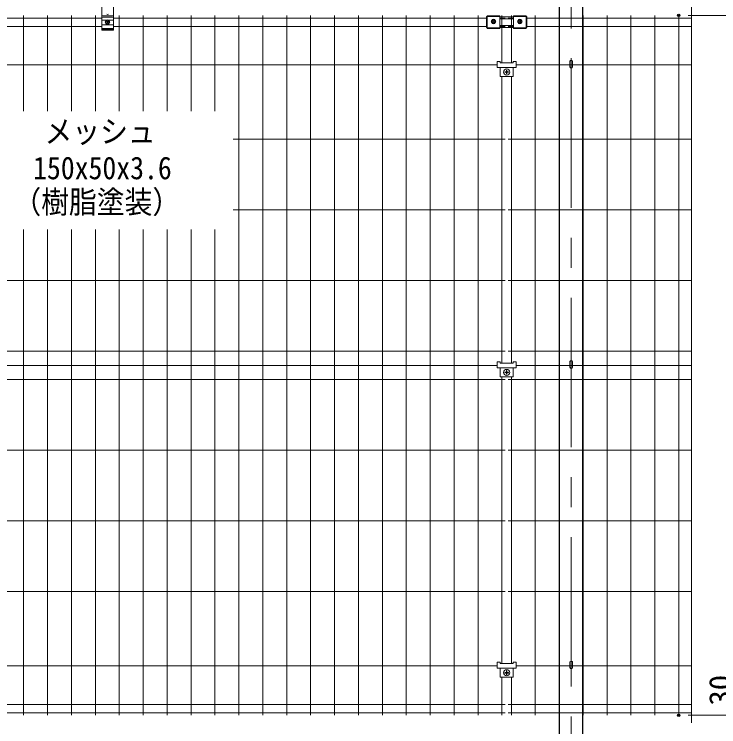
# Model space of a CAD drawing. Units: millimetres, scale not verified. Extents: x -4200 to 4200, y -2970 to 2970.
# Drawn here: x -2621 to -1125, y -1615 to -103 of the extents above; entities that cross this region are included whole.
import ezdxf
from ezdxf.enums import TextEntityAlignment as Align

# ---------------------------------------------------------------- set-up
doc = ezdxf.new("R2010")
doc.units = ezdxf.units.MM
doc.header["$LTSCALE"] = 10
doc.header["$PDMODE"] = 32
doc.header["$PDSIZE"] = 5
doc.linetypes.add('USER1', pattern=[50.8, 31.75, -6.35, 6.35, -6.35])
for name, color, linetype, lineweight in [('0-1_D-STR-DIM', 7, 'Continuous', 13), ('0-4_D-STR1', 1, 'Continuous', 25), ('0-5_D-BMK', 2, 'USER1', 13), ('0-9_D-STR3', 3, 'Continuous', 13), ('0-A_D-STR2', 7, 'Continuous', 13), ('0-B_D-STR-TXT', 7, 'Continuous', 13)]:
    doc.layers.add(name, color=color, linetype=linetype, lineweight=lineweight)
doc.layers.add('0-3_Defpoints', color=8, linetype='Continuous')
doc.styles.add('ＭＳ ゴシック', font='')
doc.styles.get('ＭＳ ゴシック').set_extended_font_data('MS Gothic')

msp = doc.modelspace()

# ---------------------------------------------------------------- linework, layer by layer
at = {"layer": '0-1_D-STR-DIM'}
for p, q in [((-1183, 891.68), (-1183, -1607.18)), ((-1190.03, -105.75), (-1030.6, -105.75)), ((-1190.03, -105.75), (-1030.6, -105.75)), ((-1190.03, -1590.75), (-1030.6, -1590.75)), ((-1190.03, -1590.75), (-1030.6, -1590.75))]:
    msp.add_line(p, q, dxfattribs=at)
at = {"layer": '0-3_Defpoints'}
for p in [(-1210.03, -105.75), (-1210.03, -105.75), (-1210.03, -1590.75), (-1210.03, -1590.75)]:
    msp.add_point(p, dxfattribs=at)
at = {"layer": '0-4_D-STR1'}
for p, q in [((-1463.47, -1970.75), (-1463.47, 807.25)), ((-1413.47, -1970.75), (-1413.47, 807.25))]:
    msp.add_line(p, q, dxfattribs=at)
at = {"layer": '0-5_D-BMK'}
msp.add_line((-1438.47, 819.32), (-1438.47, -1985.87), dxfattribs=at)
at = {"layer": '0-9_D-STR3'}
for p, q in [((-2434.99, -80.58), (-2434.99, -137.01)), ((-2409.99, -80.58), (-2409.99, -137.01)), ((-2409.99, -109.31), (-2435.05, -109.31)), ((-2434.99, -115.74), (-2425.09, -115.74)), ((-2411.99, -106.22), (-2432.99, -106.22)), ((-2424.95, -115.49), (-2427.41, -119.75)), ((-2424.95, -124.01), (-2427.41, -119.75)), ((-2425.22, -117.7), (-2423.85, -119.06)), ((-2425.22, -121.79), (-2423.85, -120.43)), ((-2420.03, -115.49), (-2424.95, -115.49)), ((-2424.54, -117.02), (-2423.17, -118.38)), ((-2420.44, -117.02), (-2421.81, -118.38)), ((-2419.76, -117.7), (-2421.12, -119.06)), ((-2419.76, -121.79), (-2421.12, -120.43)), ((-2420.03, -115.49), (-2417.57, -119.75)), ((-2420.03, -124.01), (-2417.57, -119.75)), ((-2419.89, -115.74), (-2409.99, -115.74)), ((-1618.47, -108.23), (-1618.47, -130.98)), ((-1618.47, -108.23), (-1616.97, -108.23)), ((-1618.47, -113.2), (-1616.97, -113.2)), ((-1616.97, -106.37), (-1616.97, -133.56)), ((-1616.97, -106.37), (-1589.97, -106.37)), ((-1616.97, -107.95), (-1589.97, -107.95)), ((-1606.01, -114.17), (-1608.56, -118.58)), ((-1606.02, -122.99), (-1608.56, -118.58)), ((-1606.3, -116.46), (-1604.88, -117.87)), ((-1606.3, -120.7), (-1604.88, -119.29)), ((-1600.92, -114.17), (-1606.02, -114.17)), ((-1605.59, -115.75), (-1604.17, -117.17)), ((-1605.59, -121.41), (-1604.17, -119.99)), ((-1601.35, -115.75), (-1602.76, -117.17)), ((-1601.35, -121.41), (-1602.76, -119.99)), ((-1600.64, -116.46), (-1602.05, -117.87)), ((-1600.64, -120.7), (-1602.05, -119.29)), ((-1600.92, -114.17), (-1598.37, -118.58)), ((-1600.92, -122.99), (-1598.37, -118.58)), ((-1589.97, -106.37), (-1589.97, -133.56)), ((-1560.97, -108.95), (-1589.97, -108.95)), ((-1589.97, -113.2), (-1560.97, -113.2)), ((-1560.97, -106.37), (-1560.97, -133.56)), ((-1560.97, -106.37), (-1533.97, -106.37)), ((-1560.97, -107.95), (-1533.97, -107.95)), ((-1550.01, -114.17), (-1552.56, -118.58)), ((-1550.02, -122.99), (-1552.56, -118.58)), ((-1550.3, -116.46), (-1548.88, -117.87)), ((-1550.3, -120.7), (-1548.88, -119.29)), ((-1544.92, -114.17), (-1550.02, -114.17)), ((-1549.59, -115.75), (-1548.17, -117.17)), ((-1549.59, -121.41), (-1548.17, -119.99)), ((-1545.35, -115.75), (-1546.76, -117.17)), ((-1545.35, -121.41), (-1546.76, -119.99)), ((-1544.64, -116.46), (-1546.05, -117.87)), ((-1544.64, -120.7), (-1546.05, -119.29)), ((-1544.92, -114.17), (-1542.37, -118.58)), ((-1544.92, -122.99), (-1542.37, -118.58)), ((-1533.97, -106.37), (-1533.97, -133.56)), ((-1533.97, -108.23), (-1532.47, -108.23)), ((-1533.97, -113.2), (-1532.47, -113.2)), ((-1532.47, -130.98), (-1532.47, -108.23)), ((-2410.02, -133.04), (-2435.02, -133.04)), ((-2434.99, -125.69), (-2409.99, -125.69)), ((-2409.99, -134.97), (-2434.99, -134.97)), ((-2420.03, -124.01), (-2424.95, -124.01)), ((-2424.54, -122.48), (-2423.17, -121.11)), ((-2420.44, -122.48), (-2421.81, -121.11)), ((-1618.47, -126.73), (-1616.97, -126.73)), ((-1618.47, -130.98), (-1616.97, -130.98)), ((-1616.97, -131.98), (-1589.97, -131.98)), ((-1616.97, -133.56), (-1589.97, -133.56)), ((-1600.92, -122.99), (-1606.02, -122.99)), ((-1589.97, -126.73), (-1560.97, -126.73)), ((-1589.97, -130.98), (-1560.97, -130.98)), ((-1560.97, -131.98), (-1533.97, -131.98)), ((-1560.97, -133.56), (-1533.97, -133.56)), ((-1544.92, -122.99), (-1550.02, -122.99)), ((-1533.97, -126.73), (-1532.47, -126.73)), ((-1533.97, -130.98), (-1532.47, -130.98)), ((-2409.99, -137.01), (-2434.99, -137.01)), ((-1595.46, -203.47), (-1589.46, -203.47)), ((-1595.46, -203.47), (-1595.46, -216.27)), ((-1589.46, -203.47), (-1589.46, -206.37)), ((-1589.46, -206.37), (-1561.46, -206.37)), ((-1587.24, -206.35), (-1587.24, -206.37)), ((-1583.64, -206.35), (-1583.64, -206.37)), ((-1567.21, -206.35), (-1567.21, -206.37)), ((-1563.61, -206.35), (-1563.61, -206.37)), ((-1561.43, -203.48), (-1561.43, -206.38)), ((-1441.07, -202.63), (-1441.07, -214.8)), ((-1435.87, -202.63), (-1435.87, -214.8)), ((-1595.46, -216.27), (-1555.46, -216.27)), ((-1589.46, -216.27), (-1589.46, -235.27)), ((-1578.92, -225.27), (-1576.92, -225.27)), ((-1578.92, -226.27), (-1576.92, -226.27)), ((-1575.92, -222.27), (-1575.92, -224.27)), ((-1575.89, -222.28), (-1575.89, -224.28)), ((-1574.92, -222.27), (-1574.92, -224.27)), ((-1574.89, -222.28), (-1574.89, -224.28)), ((-1571.92, -225.27), (-1573.92, -225.27)), ((-1571.92, -226.27), (-1573.92, -226.27)), ((-1571.89, -225.28), (-1573.89, -225.28)), ((-1571.89, -226.28), (-1573.89, -226.28)), ((-1561.46, -216.27), (-1561.46, -235.27)), ((-1561.43, -216.28), (-1561.43, -235.28)), ((-1589.46, -235.27), (-1561.46, -235.27)), ((-1575.92, -229.27), (-1575.92, -227.27)), ((-1575.89, -229.28), (-1575.89, -227.28)), ((-1574.92, -229.27), (-1574.92, -227.27)), ((-1574.89, -229.28), (-1574.89, -227.28)), ((-1595.46, -840.97), (-1589.46, -840.97)), ((-1595.46, -840.97), (-1595.46, -853.77)), ((-1589.46, -840.97), (-1589.46, -843.87)), ((-1589.46, -843.87), (-1561.46, -843.87)), ((-1587.24, -843.85), (-1587.24, -843.87)), ((-1583.64, -843.85), (-1583.64, -843.87)), ((-1567.21, -843.85), (-1567.21, -843.87)), ((-1563.61, -843.85), (-1563.61, -843.87)), ((-1561.43, -840.98), (-1561.43, -843.88)), ((-1441.07, -840.13), (-1441.07, -852.3)), ((-1435.87, -840.13), (-1435.87, -852.3)), ((-1595.46, -853.77), (-1555.46, -853.77)), ((-1589.46, -853.77), (-1589.46, -872.77)), ((-1575.92, -859.77), (-1575.92, -861.77)), ((-1575.89, -859.78), (-1575.89, -861.78)), ((-1574.92, -859.77), (-1574.92, -861.77)), ((-1574.89, -859.78), (-1574.89, -861.78)), ((-1561.46, -853.77), (-1561.46, -872.77)), ((-1561.43, -853.78), (-1561.43, -872.78)), ((-1589.46, -872.77), (-1561.46, -872.77)), ((-1578.92, -862.77), (-1576.92, -862.77)), ((-1578.92, -863.77), (-1576.92, -863.77)), ((-1575.92, -866.77), (-1575.92, -864.77)), ((-1575.89, -866.78), (-1575.89, -864.78)), ((-1574.92, -866.77), (-1574.92, -864.77)), ((-1574.89, -866.78), (-1574.89, -864.78)), ((-1571.92, -862.77), (-1573.92, -862.77)), ((-1571.92, -863.77), (-1573.92, -863.77)), ((-1571.89, -862.78), (-1573.89, -862.78)), ((-1571.89, -863.78), (-1573.89, -863.78)), ((-1595.46, -1478.47), (-1589.46, -1478.47)), ((-1595.46, -1478.47), (-1595.46, -1491.27)), ((-1589.46, -1478.47), (-1589.46, -1481.37)), ((-1589.46, -1481.37), (-1561.46, -1481.37)), ((-1587.24, -1481.35), (-1587.24, -1481.37)), ((-1583.64, -1481.35), (-1583.64, -1481.37)), ((-1567.21, -1481.35), (-1567.21, -1481.37)), ((-1563.61, -1481.35), (-1563.61, -1481.37)), ((-1561.43, -1478.48), (-1561.43, -1481.38)), ((-1441.07, -1477.63), (-1441.07, -1489.8)), ((-1435.87, -1477.63), (-1435.87, -1489.8)), ((-1595.46, -1491.27), (-1555.46, -1491.27)), ((-1589.46, -1491.27), (-1589.46, -1510.27)), ((-1561.46, -1491.27), (-1561.46, -1510.27)), ((-1561.43, -1491.28), (-1561.43, -1510.28)), ((-1555.07, -1485.75), (-1555.43, -1485.75)), ((-1589.46, -1510.27), (-1561.46, -1510.27)), ((-1578.92, -1500.27), (-1576.92, -1500.27)), ((-1578.92, -1501.27), (-1576.92, -1501.27)), ((-1575.92, -1497.27), (-1575.92, -1499.27)), ((-1575.92, -1504.27), (-1575.92, -1502.27)), ((-1575.89, -1497.28), (-1575.89, -1499.28)), ((-1575.89, -1504.28), (-1575.89, -1502.28)), ((-1574.92, -1497.27), (-1574.92, -1499.27)), ((-1574.92, -1504.27), (-1574.92, -1502.27)), ((-1574.89, -1497.28), (-1574.89, -1499.28)), ((-1574.89, -1504.28), (-1574.89, -1502.28)), ((-1571.92, -1500.27), (-1573.92, -1500.27)), ((-1571.92, -1501.27), (-1573.92, -1501.27)), ((-1571.89, -1500.28), (-1573.89, -1500.28)), ((-1571.89, -1501.28), (-1573.89, -1501.28))]:
    msp.add_line(p, q, dxfattribs=at)
for points in [[(-1561.43, -203.48), (-1555.43, -203.48), (-1555.43, -216.28)], [(-1561.43, -840.98), (-1555.43, -840.98), (-1555.43, -853.78)], [(-1561.43, -1478.48), (-1555.43, -1478.48), (-1555.43, -1491.28)]]:
    msp.add_lwpolyline(points, dxfattribs=at)
for centre, radius in [((-2422.49, -119.75), 4.26), ((-1603.47, -118.58), 4.41), ((-1547.47, -118.58), 4.41), ((-1575.42, -225.77), 6.5), ((-1575.42, -863.27), 6.5), ((-1575.42, -1500.77), 6.5)]:
    msp.add_circle(centre, radius, dxfattribs=at)
for centre, radius, start, end in [((-2432.99, -104.22), 2, 180, 270), ((-2422.49, -100.09), 3.62, 237.53826, 302.46174), ((-2411.99, -104.22), 2, 270, 0), ((-2424.88, -117.36), 0.483, 44.99953, 224.99952), ((-2422.49, -118.54), 3.62, 57.53826, 122.46174), ((-2424.54, -119.75), 0.965, 314.99999, 45), ((-2422.49, -117.7), 0.965, 225.00001, 314.99999), ((-2422.49, -121.79), 0.965, 45, 135), ((-2420.44, -119.75), 0.965, 135, 225.00001), ((-2420.1, -117.36), 0.483, 315, 135), ((-1605.94, -116.1), 0.5, 44.99953, 224.99952), ((-1605.94, -121.05), 0.5, 135, 314.99998), ((-1603.47, -117.33), 3.75, 57.53826, 122.46174), ((-1605.59, -118.58), 1, 314.99999, 45), ((-1603.47, -116.46), 1, 225.00001, 314.99999), ((-1603.47, -120.7), 1, 45, 135), ((-1601.35, -118.58), 1, 135, 225.00001), ((-1600.99, -116.1), 0.5, 315, 135), ((-1600.99, -121.05), 0.5, 225.00001, 44.99999), ((-1549.94, -116.1), 0.5, 44.99953, 224.99952), ((-1549.94, -121.05), 0.5, 135, 314.99998), ((-1547.47, -117.33), 3.75, 57.53826, 122.46174), ((-1549.59, -118.58), 1, 314.99999, 45), ((-1547.47, -116.46), 1, 225.00001, 314.99999), ((-1547.47, -120.7), 1, 45, 135), ((-1545.35, -118.58), 1, 135, 225.00001), ((-1544.99, -116.1), 0.5, 315, 135), ((-1544.99, -121.05), 0.5, 225.00001, 44.99999), ((-2424.88, -122.13), 0.483, 135, 314.99998), ((-2422.49, -120.95), 3.62, 237.53826, 302.46174), ((-2420.1, -122.13), 0.483, 225.00001, 44.99999), ((-1603.47, -119.83), 3.75, 237.53826, 302.46174), ((-1547.47, -119.83), 3.75, 237.53826, 302.46174), ((-1578.92, -225.77), 0.5, 90.00001, 270), ((-1576.92, -224.27), 1, 270, 0.00001), ((-1576.92, -227.27), 1, 0, 90), ((-1575.42, -222.27), 0.5, 0, 179.99999), ((-1575.39, -222.28), 0.5, 0, 179.99999), ((-1573.92, -224.27), 1, 180.00001, 270), ((-1573.92, -227.27), 1, 90, 180.00001), ((-1573.89, -224.28), 1, 180.00001, 270), ((-1573.89, -227.28), 1, 90, 180.00001), ((-1571.92, -225.77), 0.5, 270.00049, 90.00046), ((-1571.89, -225.78), 0.5, 270.00049, 90.00046), ((-1438.47, -214.8), 2.6, 180, 0), ((-1575.42, -229.27), 0.5, 180.00002, 0.00001), ((-1575.39, -229.28), 0.5, 180.00002, 0.00001), ((-1576.92, -861.77), 1, 270, 0.00001), ((-1575.42, -859.77), 0.5, 0, 179.99999), ((-1575.39, -859.78), 0.5, 0, 179.99999), ((-1573.92, -861.77), 1, 180.00001, 270), ((-1573.89, -861.78), 1, 180.00001, 270), ((-1438.47, -852.3), 2.6, 180, 0), ((-1578.92, -863.27), 0.5, 90.00001, 270), ((-1576.92, -864.77), 1, 0, 90), ((-1575.42, -866.77), 0.5, 180.00002, 0.00001), ((-1575.39, -866.78), 0.5, 180.00002, 0.00001), ((-1573.92, -864.77), 1, 90, 180.00001), ((-1573.89, -864.78), 1, 90, 180.00001), ((-1571.92, -863.27), 0.5, 270.00049, 90.00046), ((-1571.89, -863.28), 0.5, 270.00049, 90.00046), ((-1575.42, -1497.27), 0.5, 0, 179.99999), ((-1575.39, -1497.28), 0.5, 0, 179.99999), ((-1438.47, -1489.8), 2.6, 180, 0), ((-1578.92, -1500.77), 0.5, 90.00001, 270), ((-1576.92, -1499.27), 1, 270, 0.00001), ((-1576.92, -1502.27), 1, 0, 90), ((-1575.42, -1504.27), 0.5, 180.00002, 0.00001), ((-1575.39, -1504.28), 0.5, 180.00002, 0.00001), ((-1573.92, -1499.27), 1, 180.00001, 270), ((-1573.92, -1502.27), 1, 90, 180.00001), ((-1573.89, -1499.28), 1, 180.00001, 270), ((-1573.89, -1502.28), 1, 90, 180.00001), ((-1571.92, -1500.77), 0.5, 270.00049, 90.00046), ((-1571.89, -1500.78), 0.5, 270.00049, 90.00046)]:
    msp.add_arc(centre, radius, start, end, dxfattribs=at)
for centre in [(-1438.47, -202.65), (-1438.47, -840.14), (-1438.47, -1477.64)]:
    msp.add_ellipse(centre, major_axis=(-2.6, 0), ratio=0.649974, start_param=3.1415927, end_param=6.2831853, dxfattribs=at)
at = {"layer": '0-A_D-STR2'}
for p, q in [((-2600.8, -105.75), (-2600.8, -308.56)), ((-2550.03, -105.75), (-2550.03, -308.56)), ((-2499.26, -105.75), (-2499.26, -308.56)), ((-2448.49, -105.75), (-2448.49, -308.56)), ((-2397.72, -105.75), (-2397.72, -308.56)), ((-2346.95, -105.75), (-2346.95, -308.56)), ((-2296.18, -105.75), (-2296.18, -308.56)), ((-2245.41, -105.75), (-2245.41, -308.56)), ((-2194.64, -105.75), (-2194.64, -308.56)), ((-2143.87, -105.75), (-2143.87, -1590.75)), ((-2093.1, -105.75), (-2093.1, -1590.75)), ((-2042.34, -105.75), (-2042.34, -1590.75)), ((-1991.57, -105.75), (-1991.57, -1590.75)), ((-1940.8, -105.75), (-1940.8, -1590.75)), ((-1890.03, -105.75), (-1890.03, -1590.75)), ((-1839.26, -105.75), (-1839.26, -1590.75)), ((-1788.49, -105.75), (-1788.49, -1590.75)), ((-1737.72, -105.75), (-1737.72, -1590.75)), ((-1686.95, -105.75), (-1686.95, -1590.75)), ((-1636.18, -105.75), (-1636.18, -1590.75)), ((-1585.41, -105.75), (-1585.41, -206.37)), ((-1565.41, -105.75), (-1565.41, -206.37)), ((-1514.64, -105.75), (-1514.64, -1590.75)), ((-1463.87, -105.75), (-1463.87, -1590.75)), ((-1413.1, -105.75), (-1413.1, -1590.75)), ((-1362.34, -105.75), (-1362.34, -1590.75)), ((-1311.57, -105.75), (-1311.57, -1590.75)), ((-1260.8, -105.75), (-1260.8, -1590.75)), ((-1210.03, -105.75), (-1210.03, -1590.75)), ((-2435.25, -111.6), (-3533.97, -111.6)), ((-1616.97, -111.6), (-2410.25, -111.6)), ((-1578.44, -111.6), (-1589.97, -111.6)), ((-1560.97, -111.6), (-1572.43, -111.6)), ((-1183, -111.6), (-1533.97, -111.6)), ((-2435.25, -129.23), (-3533.97, -129.23)), ((-1616.97, -129.23), (-2410.25, -129.23)), ((-1578.44, -129.23), (-1589.97, -129.23)), ((-1560.97, -129.23), (-1572.43, -129.23)), ((-1183, -129.23), (-1533.97, -129.23)), ((-1595.46, -210.75), (-3555.46, -210.75)), ((-1183, -210.75), (-1555.43, -210.75)), ((-1585.41, -235.27), (-1585.41, -843.87)), ((-1565.41, -235.27), (-1565.41, -843.87)), ((-1578.44, -368.25), (-2156.27, -368.25)), ((-1183, -368.25), (-1572.43, -368.25)), ((-1578.44, -518.25), (-2156.27, -518.25)), ((-1183, -518.25), (-1572.43, -518.25)), ((-2600.8, -559.75), (-2600.8, -1590.75)), ((-2550.03, -559.75), (-2550.03, -1590.75)), ((-2499.26, -559.75), (-2499.26, -1590.75)), ((-2448.49, -559.75), (-2448.49, -1590.75)), ((-2397.72, -559.75), (-2397.72, -1590.75)), ((-2346.95, -559.75), (-2346.95, -1590.75)), ((-2296.18, -559.75), (-2296.18, -1590.75)), ((-2245.41, -559.75), (-2245.41, -1590.75)), ((-2194.64, -559.75), (-2194.64, -1590.75)), ((-1578.44, -668.25), (-3572.46, -668.25)), ((-1183, -668.25), (-1572.43, -668.25)), ((-1578.44, -818.25), (-3572.46, -818.25)), ((-1183, -818.25), (-1572.43, -818.25)), ((-1595.46, -848.25), (-3555.46, -848.25)), ((-1183, -848.25), (-1555.43, -848.25)), ((-1585.41, -872.77), (-1585.41, -1481.37)), ((-1565.41, -872.77), (-1565.41, -1481.37)), ((-1578.44, -878.25), (-3572.46, -878.25)), ((-1183, -878.25), (-1572.43, -878.25)), ((-1578.44, -1028.25), (-3572.46, -1028.25)), ((-1183.01, -1028.25), (-1572.43, -1028.25)), ((-1578.44, -1178.25), (-3572.46, -1178.25)), ((-1183, -1178.25), (-1572.43, -1178.25)), ((-1578.44, -1328.25), (-3572.46, -1328.25)), ((-1183, -1328.25), (-1572.43, -1328.25)), ((-1595.46, -1485.75), (-3555.46, -1485.75)), ((-1183, -1485.75), (-1555.43, -1485.75)), ((-1585.41, -1510.27), (-1585.41, -1590.75)), ((-1565.41, -1510.27), (-1565.41, -1590.75)), ((-1578.44, -1568.18), (-3572.46, -1568.18)), ((-1183, -1568.18), (-1572.43, -1568.18)), ((-1578.44, -1585.8), (-3572.46, -1585.8)), ((-1183, -1585.8), (-1572.43, -1585.8))]:
    msp.add_line(p, q, dxfattribs=at)

# ---------------------------------------------------------------- texts
at = {"layer": '0-1_D-STR-DIM', "style": 'ＭＳ ゴシック'}
msp.add_text('30', height=48.09, rotation=90, dxfattribs=at).set_placement((-1083.35, -1570.51), align=Align.BOTTOM_LEFT)
at = {"layer": '0-B_D-STR-TXT', "style": 'ＭＳ ゴシック', "width": 0.9}
for s, p in [('メッシュ', (-2556.5, -390.42)), ('150x50x3.6', (-2580.81, -467.75)), ('（樹脂塗装）', (-2622.66, -539.98))]:
    msp.add_text(s, height=48.09, dxfattribs=at).set_placement(p, align=Align.BOTTOM_LEFT)

doc.saveas('drawing.dxf')
